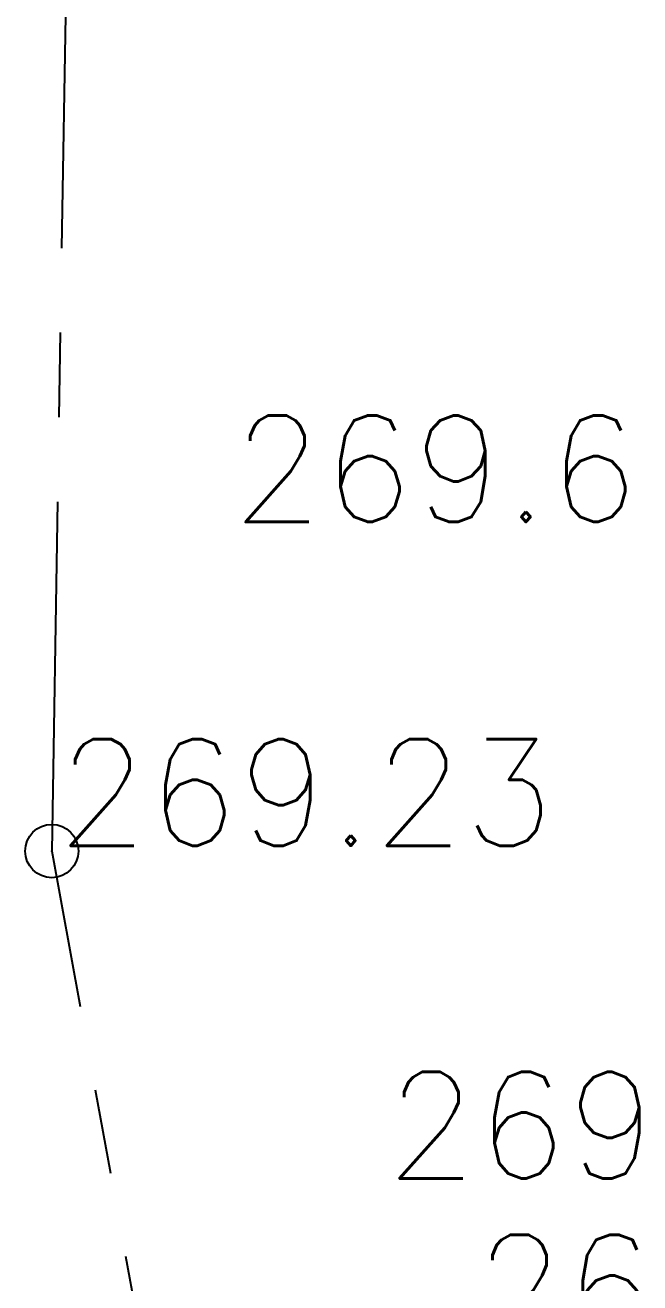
# Model space of a CAD drawing. Header units: millimetres. Extents: x 524954 to 526204, y 9523489 to 9524010.
# Drawn here: x 525196.93 to 525202.7, y 9523682.08 to 9523693.88 of the extents above; entities that cross this region are included whole.
import ezdxf
from ezdxf.enums import TextEntityAlignment as Align

# ---------------------------------------------------------------- set-up
doc = ezdxf.new("R2010")
doc.units = ezdxf.units.MM
doc.header["$PDMODE"] = 32
doc.header["$PDSIZE"] = 0.5
doc.linetypes.add('AXES2', pattern=[28.575, 19.05, -3.175, 3.175, -3.175])
for name, color, linetype in [('Axe_Piste', 3, 'AXES2'), ('TopoAlt', 3, 'Continuous'), ('TOPOJIS', 7, 'Continuous')]:
    doc.layers.add(name, color=color, linetype=linetype)
doc.styles.add('Simplex 1.0', font='Simplex.shx', dxfattribs={"width": 0.99, "height": 1})

# ---------------------------------------------------------------- blocks, each defined once
blk = doc.blocks.new('TCPOINT M')
at = {"color": 0}
blk.add_point((0, 0), dxfattribs=at)
at = {"layer": 'TopoAlt', "style": 'Simplex 1.0', "width": 0.99}
blk.add_attdef('ALT', (0.15, 0.15), '', height=1, dxfattribs=at)

msp = doc.modelspace()

# ---------------------------------------------------------------- linework, layer by layer
at = {"layer": 'Axe_Piste', "ltscale": 0.25, "flags": 128}
msp.add_lwpolyline([(525223.366, 9523755.337), (525205.865, 9523718.944), (525201.811, 9523709.035), (525199.485, 9523702.914), (525197.326, 9523695.207), (525197.178, 9523686.133), (525198.69, 9523677.843)], dxfattribs=at)

# ---------------------------------------------------------------- block references
at = {"layer": 'TOPOJIS'}
ref = msp.add_blockref('TCPOINT M', (525203.589, 9523689.171, 269.63), dxfattribs=at)
ref.add_attrib('ALT', '269.63', dxfattribs={"layer": 'TopoAlt', "height": 1, "style": 'Simplex 1.0', "width": 0.99}).set_placement((525203.539, 9523689.221, 269.63), align=Align.RIGHT)
ref = msp.add_blockref('TCPOINT M', (525197.178, 9523686.133, 269.23), dxfattribs=at)
ref.add_attrib('ALT', '269.23', (525197.228, 9523686.183, 269.23), dxfattribs={"layer": 'TopoAlt', "height": 1, "style": 'Simplex 1.0', "width": 0.99})
ref = msp.add_blockref('TCPOINT M', (525205.034, 9523683.01, 269.46), dxfattribs=at)
ref.add_attrib('ALT', '269.46', dxfattribs={"layer": 'TopoAlt', "height": 1, "style": 'Simplex 1.0', "width": 0.99}).set_placement((525204.984, 9523683.06, 269.46), align=Align.RIGHT)
ref = msp.add_blockref('TCPOINT M', (525205.863, 9523681.482, 269.03), dxfattribs=at)
ref.add_attrib('ALT', '269.03', dxfattribs={"layer": 'TopoAlt', "height": 1, "style": 'Simplex 1.0', "width": 0.99}).set_placement((525205.813, 9523681.532, 269.03), align=Align.RIGHT)

doc.saveas('drawing.dxf')
